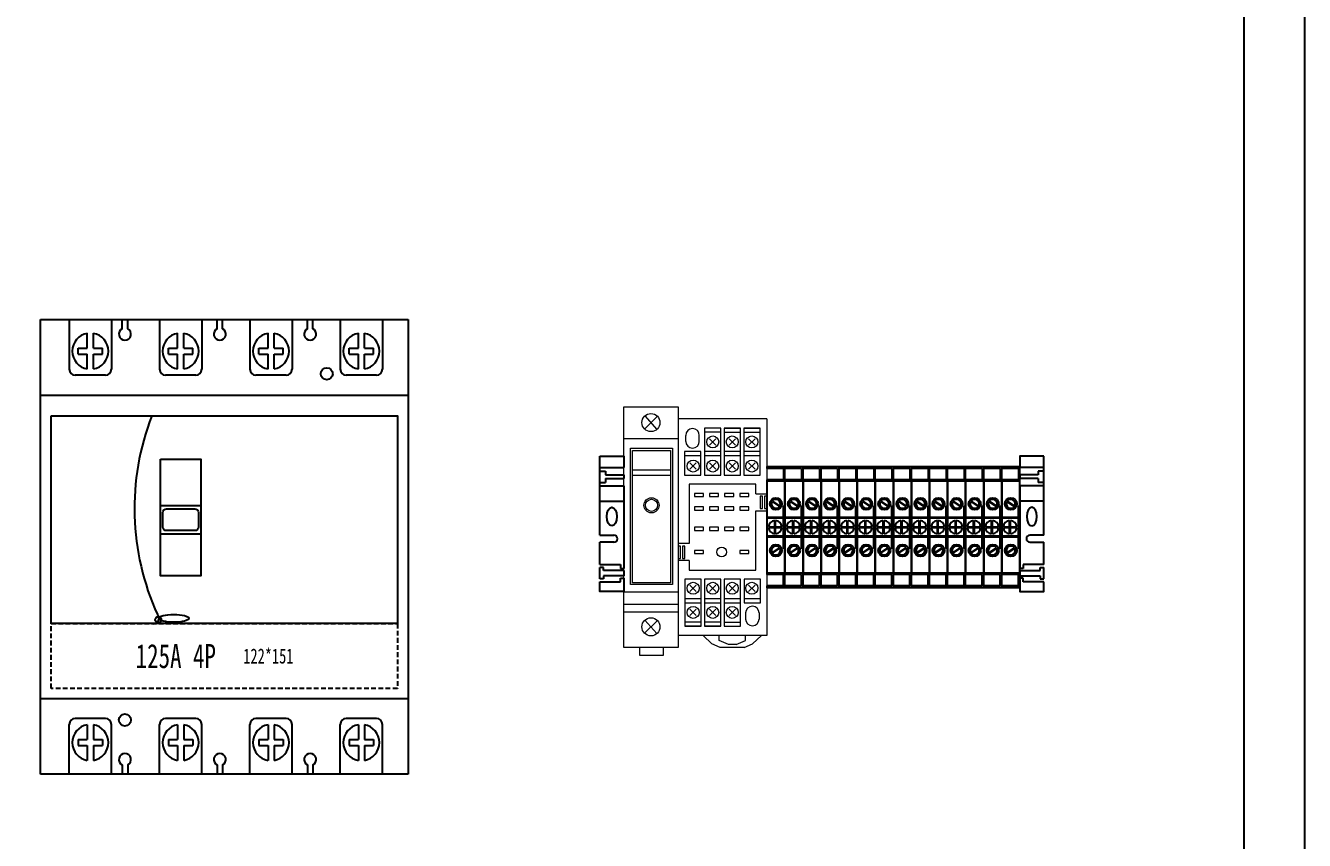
# Model space of a CAD drawing. Extents: x 304728 to 305528, y 295754 to 297954.
# Drawn here: x 305103 to 305527.6, y 296785.3 to 297055.9 of the extents above; entities that cross this region are included whole.
import ezdxf
from ezdxf.enums import TextEntityAlignment as Align

# ---------------------------------------------------------------- set-up
doc = ezdxf.new("R2010")
doc.units = 0
doc.header["$MEASUREMENT"] = 0
doc.linetypes.add('DASHED', pattern=[0.75, 0.5, -0.25])
doc.linetypes.add('HIDDEN2', pattern=[4.7625, 3.175, -1.5875])
for name, color, linetype in [('DIM', 1, 'Continuous'), ('DIMMENSION', 7, 'Continuous'), ('元件', 7, 'Continuous'), ('布置图', 30, 'Continuous')]:
    doc.layers.add(name, color=color, linetype=linetype)
doc.styles.add('GH-CZC', font='', dxfattribs={"width": 0.7})
doc.styles.get('GH-CZC').set_extended_font_data('SimSun')

# ---------------------------------------------------------------- blocks, each defined once
blk = doc.blocks.new('Manufacturer光辉PartName塑壳断路器Series4PShellFrameLimitingCurrentRemarkPartTypeMinCurrent16MaxCurrent125Poles4PMinPower0MaxPower0LibType2DelFlgfalseUpdateDate')
at = {"layer": '元件', "color": 0, "transparency": 33554687}
for p, q in [((-51.5, 75.5), (-51.5, 59)), ((-37.5, 75.5), (-37.5, 59)), ((-33.9, 72.43), (-33.9, 75.5)), ((-32.1, 72.43), (-32.1, 75.5)), ((-21.5, 75.5), (-21.5, 59)), ((-7.5, 75.5), (-7.5, 59)), ((-2.4, 72.43), (-2.4, 75.5)), ((-0.6, 72.43), (-0.6, 75.5)), ((8.5, 75.5), (8.5, 59)), ((22.5, 75.5), (22.5, 59)), ((27.6, 72.43), (27.6, 75.5)), ((29.4, 72.43), (29.4, 75.5)), ((38.5, 75.5), (38.5, 59)), ((52.5, 75.5), (52.5, 59)), ((-45.5, 66), (-45.5, 70.92)), ((-43.5, 66), (-43.5, 70.92)), ((-15.5, 66), (-15.5, 70.92)), ((-13.5, 66), (-13.5, 70.92)), ((14.5, 66), (14.5, 70.92)), ((16.5, 66), (16.5, 70.92)), ((44.5, 66), (44.5, 70.92)), ((46.5, 66), (46.5, 70.92)), ((-48.5, 64), (-48.5, 66)), ((-48.5, 66), (-45.5, 66)), ((-48.5, 64), (-45.5, 64)), ((-45.5, 59.08), (-45.5, 64)), ((-43.5, 66), (-40.5, 66)), ((-43.5, 64), (-40.5, 64)), ((-43.5, 59.08), (-43.5, 64)), ((-40.5, 64), (-40.5, 66)), ((-18.5, 66), (-15.5, 66)), ((-18.5, 64), (-18.5, 66)), ((-18.5, 64), (-15.5, 64)), ((-15.5, 59.08), (-15.5, 64)), ((-13.5, 66), (-10.5, 66)), ((-13.5, 59.08), (-13.5, 64)), ((-13.5, 64), (-10.5, 64)), ((-10.5, 64), (-10.5, 66)), ((11.5, 64), (11.5, 66)), ((11.5, 66), (14.5, 66)), ((11.5, 64), (14.5, 64)), ((14.5, 59.08), (14.5, 64)), ((16.5, 66), (19.5, 66)), ((16.5, 64), (19.5, 64)), ((16.5, 59.08), (16.5, 64)), ((19.5, 64), (19.5, 66)), ((41.5, 64), (41.5, 66)), ((41.5, 66), (44.5, 66)), ((41.5, 64), (44.5, 64)), ((44.5, 59.08), (44.5, 64)), ((46.5, 66), (49.5, 66)), ((46.5, 64), (49.5, 64)), ((46.5, 59.08), (46.5, 64)), ((49.5, 64), (49.5, 66)), ((-39.5, 57), (-49.5, 57)), ((-9.5, 57), (-19.5, 57)), ((20.5, 57), (10.5, 57)), ((50.5, 57), (40.5, 57)), ((-61, 50.39), (61, 50.39)), ((-61, -50.39), (61, -50.39)), ((-51.5, -75.5), (-51.5, -59)), ((-39.5, -57), (-49.5, -57)), ((-45.5, -59.08), (-45.5, -64)), ((-43.5, -59.08), (-43.5, -64)), ((-37.5, -75.5), (-37.5, -59)), ((-21.5, -75.5), (-21.5, -59)), ((-9.5, -57), (-19.5, -57)), ((-15.5, -59.08), (-15.5, -64)), ((-13.5, -59.08), (-13.5, -64)), ((-7.5, -75.5), (-7.5, -59)), ((8.5, -75.5), (8.5, -59)), ((20.5, -57), (10.5, -57)), ((14.5, -59.08), (14.5, -64)), ((16.5, -59.08), (16.5, -64)), ((22.5, -75.5), (22.5, -59)), ((38.5, -75.5), (38.5, -59)), ((50.5, -57), (40.5, -57)), ((44.5, -59.08), (44.5, -64)), ((46.5, -59.08), (46.5, -64)), ((52.5, -75.5), (52.5, -59)), ((-48.5, -64), (-45.5, -64)), ((-48.5, -64), (-48.5, -66)), ((-48.5, -66), (-45.5, -66)), ((-45.5, -66), (-45.5, -70.92)), ((-43.5, -64), (-40.5, -64)), ((-43.5, -66), (-40.5, -66)), ((-43.5, -66), (-43.5, -70.92)), ((-40.5, -64), (-40.5, -66)), ((-18.5, -64), (-18.5, -66)), ((-18.5, -64), (-15.5, -64)), ((-18.5, -66), (-15.5, -66)), ((-15.5, -66), (-15.5, -70.92)), ((-13.5, -64), (-10.5, -64)), ((-13.5, -66), (-13.5, -70.92)), ((-13.5, -66), (-10.5, -66)), ((-10.5, -64), (-10.5, -66)), ((11.5, -64), (14.5, -64)), ((11.5, -64), (11.5, -66)), ((11.5, -66), (14.5, -66)), ((14.5, -66), (14.5, -70.92)), ((16.5, -64), (19.5, -64)), ((16.5, -66), (19.5, -66)), ((16.5, -66), (16.5, -70.92)), ((19.5, -64), (19.5, -66)), ((41.5, -64), (41.5, -66)), ((41.5, -64), (44.5, -64)), ((41.5, -66), (44.5, -66)), ((44.5, -66), (44.5, -70.92)), ((46.5, -64), (49.5, -64)), ((46.5, -66), (46.5, -70.92)), ((46.5, -66), (49.5, -66)), ((49.5, -64), (49.5, -66)), ((-33.9, -72.43), (-33.9, -75.5)), ((-32.1, -72.43), (-32.1, -75.5)), ((-2.4, -72.43), (-2.4, -75.5)), ((-0.6, -72.43), (-0.6, -75.5)), ((27.6, -72.43), (27.6, -75.5)), ((29.4, -72.43), (29.4, -75.5))]:
    blk.add_line(p, q, dxfattribs=at)
for points in [[(-61, -75.5), (-61, 75.5)], [(-61, 75.5), (61, 75.5)], [(61, 75.5), (61, -75.5)], [(61, -75.5), (-61, -75.5)]]:
    blk.add_lwpolyline(points, dxfattribs=at)
for points in [[(-57.5, 43.5), (57.5, 43.5), (57.5, -25.5), (-57.5, -25.5)], [(-21.22, 29.14), (-7.78, 29.14), (-7.78, -9.6), (-21.22, -9.6)], [(-21.22, 13.76), (-7.78, 13.76), (-7.78, 4.24), (-21.22, 4.24)]]:
    blk.add_lwpolyline(points, close=True, dxfattribs=at)
blk.add_lwpolyline([(-19.19, 12.61), (-9.81, 12.61, -0.414214), (-8.61, 11.41), (-8.61, 6.59, -0.414214), (-9.81, 5.39), (-19.19, 5.39, -0.414214), (-20.39, 6.59), (-20.39, 11.41, -0.414214)], format="xyb", close=True, dxfattribs=at)
at = {"layer": '元件', "color": 0, "linetype": 'HIDDEN2', "ltscale": 0.5, "transparency": 33554687}
blk.add_lwpolyline([(-57.5, -25.5), (57.5, -25.5), (57.5, -47), (-57.5, -47)], close=True, dxfattribs=at)
at = {"layer": '元件', "color": 0, "linetype": 'ByBlock', "transparency": 33554687}
for centre in [(34, 57.5), (-33, -57.5)]:
    blk.add_circle(centre, 2, dxfattribs=at)
at = {"layer": '元件', "color": 0, "transparency": 33554687}
blk.add_circle((-21.96, -24.22), 1.02, dxfattribs=at)
for centre, radius, start, end in [((-33, 70.65), 2, 116.839, 63.161), ((-1.5, 70.65), 2, 116.839, 63.161), ((28.5, 70.65), 2, 116.839, 63.161), ((-44.5, 65), 6, 99.5941, 260.4059), ((-44.5, 65), 6, 279.5941, 80.4059), ((-14.5, 65), 6, 99.5941, 260.4059), ((-14.5, 65), 6, 279.5941, 80.4059), ((15.5, 65), 6, 99.5941, 260.4059), ((15.5, 65), 6, 279.5941, 80.4059), ((45.5, 65), 6, 99.5941, 260.4059), ((45.5, 65), 6, 279.5941, 80.4059), ((-49.5, 59), 2, 180, 270), ((-39.5, 59), 2, 270, 0), ((-19.5, 59), 2, 180, 270), ((-9.5, 59), 2, 270, 0), ((10.5, 59), 2, 180, 270), ((20.5, 59), 2, 270, 0), ((40.5, 59), 2, 180, 270), ((50.5, 59), 2, 270, 0), ((54.93, 12.69), 84.78, 158.6859, 204.5341), ((-23.47, -23.79), 1.8, 251.3296, 44.8965), ((-49.5, -59), 2, 90, 180), ((-44.5, -65), 6, 99.5941, 260.4059), ((-44.5, -65), 6, 279.5941, 80.4059), ((-39.5, -59), 2, 0, 90), ((-19.5, -59), 2, 90, 180), ((-14.5, -65), 6, 99.5941, 260.4059), ((-14.5, -65), 6, 279.5941, 80.4059), ((-9.5, -59), 2, 0, 90), ((10.5, -59), 2, 90, 180), ((15.5, -65), 6, 99.5941, 260.4059), ((15.5, -65), 6, 279.5941, 80.4059), ((20.5, -59), 2, 0, 90), ((40.5, -59), 2, 90, 180), ((45.5, -65), 6, 99.5941, 260.4059), ((45.5, -65), 6, 279.5941, 80.4059), ((50.5, -59), 2, 0, 90), ((-33, -70.65), 2, 296.839, 243.161), ((-1.5, -70.65), 2, 296.839, 243.161), ((28.5, -70.65), 2, 296.839, 243.161)]:
    blk.add_arc(centre, radius, start, end, dxfattribs=at)
blk.add_ellipse((-16.79, -23.74), major_axis=(-5, 0), ratio=0.263531, dxfattribs=at)
at = {"layer": '元件', "color": 0, "transparency": 33554687, "width": 0.7}
blk.add_text('125A 4P', height=8, dxfattribs=at).set_placement((-29.45, -36.25), align=Align.MIDDLE_LEFT)
at = {"layer": '元件', "color": 0, "transparency": 33554687, "style": 'GH-CZC', "width": 0.7}
blk.add_text('122*151', height=5, dxfattribs=at).set_placement((14.63, -36.25), align=Align.MIDDLE_CENTER)
blk = doc.blocks.new('18493094463692f7cd-8935-47c3-b6d7-a1ff3583f6fc')
at = {"ltscale": 10}
for p, q in [((-73.75, -1.45), (-73.75, 24.89)), ((73.75, -1.45), (73.75, 24.89)), ((-73.75, 21.05), (-65.75, 21.05)), ((-73.75, 19.89), (-71.85, 19.89)), ((-71.85, 19.89), (-71.85, 18.64)), ((-71.85, 18.64), (-65.75, 18.64)), ((-71.85, 17.47), (-65.75, 17.47)), ((-71.85, 17.47), (-71.85, 16.13)), ((-12.75, 20.76), (-18.25, 20.76)), ((-12.75, 17.01), (-18.25, 17.01)), ((-12.75, 20.76), (-12.75, 17.01)), ((-6.75, 20.76), (-12.25, 20.76)), ((-6.75, 17.01), (-12.25, 17.01)), ((-6.75, 20.76), (-6.75, 17.01)), ((-0.75, 20.76), (-6.25, 20.76)), ((-0.75, 17.01), (-6.25, 17.01)), ((-0.75, 20.76), (-0.75, 17.01)), ((5.25, 20.76), (-0.25, 20.76)), ((5.25, 17.01), (-0.25, 17.01)), ((5.25, 20.76), (5.25, 17.01)), ((11.25, 20.76), (5.75, 20.76)), ((11.25, 17.01), (5.75, 17.01)), ((11.25, 20.76), (11.25, 17.01)), ((17.25, 20.76), (11.75, 20.76)), ((17.25, 17.01), (11.75, 17.01)), ((17.25, 20.76), (17.25, 17.01)), ((23.25, 20.76), (17.75, 20.76)), ((23.25, 17.01), (17.75, 17.01)), ((23.25, 20.76), (23.25, 17.01)), ((29.25, 20.76), (23.75, 20.76)), ((29.25, 17.01), (23.75, 17.01)), ((29.25, 20.76), (29.25, 17.01)), ((35.25, 20.76), (29.75, 20.76)), ((35.25, 17.01), (29.75, 17.01)), ((35.25, 20.76), (35.25, 17.01)), ((41.25, 20.76), (35.75, 20.76)), ((41.25, 17.01), (35.75, 17.01)), ((41.25, 20.76), (41.25, 17.01)), ((47.25, 20.76), (41.75, 20.76)), ((47.25, 17.01), (41.75, 17.01)), ((47.25, 20.76), (47.25, 17.01)), ((53.25, 20.76), (47.75, 20.76)), ((53.25, 17.01), (47.75, 17.01)), ((53.25, 20.76), (53.25, 17.01)), ((59.25, 20.76), (53.75, 20.76)), ((59.25, 17.01), (53.75, 17.01)), ((59.25, 20.76), (59.25, 17.01)), ((65.25, 20.76), (59.75, 20.76)), ((65.25, 17.01), (59.75, 17.01)), ((65.25, 20.76), (65.25, 17.01)), ((73.75, 21.05), (65.75, 21.05)), ((71.85, 18.64), (65.75, 18.64)), ((71.85, 17.47), (65.75, 17.47)), ((73.75, 19.89), (71.85, 19.89)), ((71.85, 19.89), (71.85, 18.64)), ((71.85, 17.47), (71.85, 16.13)), ((-73.75, 16.13), (-71.85, 16.13)), ((-73.75, 14.96), (-65.75, 14.96)), ((-12.25, 16.51), (-18.25, 16.51)), ((-6.25, 16.51), (-12.25, 16.51)), ((-0.25, 16.51), (-6.25, 16.51)), ((5.75, 16.51), (-0.25, 16.51)), ((11.75, 16.51), (5.75, 16.51)), ((17.75, 16.51), (11.75, 16.51)), ((23.75, 16.51), (17.75, 16.51)), ((29.75, 16.51), (23.75, 16.51)), ((35.75, 16.51), (29.75, 16.51)), ((41.75, 16.51), (35.75, 16.51)), ((47.75, 16.51), (41.75, 16.51)), ((53.75, 16.51), (47.75, 16.51)), ((59.75, 16.51), (53.75, 16.51)), ((65.75, 16.51), (59.75, 16.51)), ((73.75, 14.96), (65.75, 14.96)), ((73.75, 16.13), (71.85, 16.13)), ((-73.75, 9.89), (-65.75, 9.89)), ((-16.55, 9.76), (-14.06, 8.09)), ((-16.44, 9.92), (-13.95, 8.26)), ((-10.55, 9.76), (-8.06, 8.09)), ((-10.44, 9.92), (-7.95, 8.26)), ((-4.55, 9.76), (-2.06, 8.09)), ((-4.44, 9.92), (-1.95, 8.26)), ((1.45, 9.76), (3.94, 8.09)), ((1.56, 9.92), (4.05, 8.26)), ((7.45, 9.76), (9.94, 8.09)), ((7.56, 9.92), (10.05, 8.26)), ((13.45, 9.76), (15.94, 8.09)), ((13.56, 9.92), (16.05, 8.26)), ((19.45, 9.76), (21.94, 8.09)), ((19.56, 9.92), (22.05, 8.26)), ((25.45, 9.76), (27.94, 8.09)), ((25.56, 9.92), (28.05, 8.26)), ((31.45, 9.76), (33.94, 8.09)), ((31.56, 9.92), (34.05, 8.26)), ((37.45, 9.76), (39.94, 8.09)), ((37.56, 9.92), (40.05, 8.26)), ((43.45, 9.76), (45.94, 8.09)), ((43.56, 9.92), (46.05, 8.26)), ((49.45, 9.76), (51.94, 8.09)), ((49.56, 9.92), (52.05, 8.26)), ((55.45, 9.76), (57.94, 8.09)), ((55.56, 9.92), (58.05, 8.26)), ((61.45, 9.76), (63.94, 8.09)), ((61.56, 9.92), (64.05, 8.26)), ((73.75, 9.89), (65.75, 9.89)), ((-12.75, 4.26), (-18.25, 4.26)), ((-6.75, 4.26), (-12.25, 4.26)), ((-0.75, 4.26), (-6.25, 4.26)), ((5.25, 4.26), (-0.25, 4.26)), ((11.25, 4.26), (5.75, 4.26)), ((17.25, 4.26), (11.75, 4.26)), ((23.25, 4.26), (17.75, 4.26)), ((29.25, 4.26), (23.75, 4.26)), ((35.25, 4.26), (29.75, 4.26)), ((41.25, 4.26), (35.75, 4.26)), ((47.25, 4.26), (41.75, 4.26)), ((53.25, 4.26), (47.75, 4.26)), ((59.25, 4.26), (53.75, 4.26)), ((65.25, 4.26), (59.75, 4.26)), ((-17.7, 1.41), (-15.69, 1.41)), ((-17.7, 1.11), (-15.69, 1.11)), ((-15.65, 1.45), (-15.65, 3.46)), ((-15.65, -0.94), (-15.65, 1.07)), ((-15.35, 1.45), (-15.35, 3.46)), ((-15.35, -0.94), (-15.35, 1.07)), ((-15.31, 1.41), (-13.3, 1.41)), ((-15.31, 1.11), (-13.3, 1.11)), ((-11.7, 1.41), (-9.69, 1.41)), ((-11.7, 1.11), (-9.69, 1.11)), ((-9.65, 1.45), (-9.65, 3.46)), ((-9.65, -0.94), (-9.65, 1.07)), ((-9.35, 1.45), (-9.35, 3.46)), ((-9.35, -0.94), (-9.35, 1.07)), ((-9.31, 1.41), (-7.3, 1.41)), ((-9.31, 1.11), (-7.3, 1.11)), ((-5.7, 1.41), (-3.69, 1.41)), ((-5.7, 1.11), (-3.69, 1.11)), ((-3.65, 1.45), (-3.65, 3.46)), ((-3.65, -0.94), (-3.65, 1.07)), ((-3.35, 1.45), (-3.35, 3.46)), ((-3.35, -0.94), (-3.35, 1.07)), ((-3.31, 1.41), (-1.3, 1.41)), ((-3.31, 1.11), (-1.3, 1.11)), ((0.3, 1.41), (2.31, 1.41)), ((0.3, 1.11), (2.31, 1.11)), ((2.35, 1.45), (2.35, 3.46)), ((2.35, -0.94), (2.35, 1.07)), ((2.65, 1.45), (2.65, 3.46)), ((2.65, -0.94), (2.65, 1.07)), ((2.69, 1.41), (4.7, 1.41)), ((2.69, 1.11), (4.7, 1.11)), ((6.3, 1.41), (8.31, 1.41)), ((6.3, 1.11), (8.31, 1.11)), ((8.35, 1.45), (8.35, 3.46)), ((8.35, -0.94), (8.35, 1.07)), ((8.65, 1.45), (8.65, 3.46)), ((8.65, -0.94), (8.65, 1.07)), ((8.69, 1.41), (10.7, 1.41)), ((8.69, 1.11), (10.7, 1.11)), ((12.3, 1.41), (14.31, 1.41)), ((12.3, 1.11), (14.31, 1.11)), ((14.35, 1.45), (14.35, 3.46)), ((14.35, -0.94), (14.35, 1.07)), ((14.65, 1.45), (14.65, 3.46)), ((14.65, -0.94), (14.65, 1.07)), ((14.69, 1.41), (16.7, 1.41)), ((14.69, 1.11), (16.7, 1.11)), ((18.3, 1.41), (20.31, 1.41)), ((18.3, 1.11), (20.31, 1.11)), ((20.35, 1.45), (20.35, 3.46)), ((20.35, -0.94), (20.35, 1.07)), ((20.65, 1.45), (20.65, 3.46)), ((20.65, -0.94), (20.65, 1.07)), ((20.69, 1.41), (22.7, 1.41)), ((20.69, 1.11), (22.7, 1.11)), ((24.3, 1.41), (26.31, 1.41)), ((24.3, 1.11), (26.31, 1.11)), ((26.35, 1.45), (26.35, 3.46)), ((26.35, -0.94), (26.35, 1.07)), ((26.65, 1.45), (26.65, 3.46)), ((26.65, -0.94), (26.65, 1.07)), ((26.69, 1.41), (28.7, 1.41)), ((26.69, 1.11), (28.7, 1.11)), ((30.3, 1.41), (32.31, 1.41)), ((30.3, 1.11), (32.31, 1.11)), ((32.35, 1.45), (32.35, 3.46)), ((32.35, -0.94), (32.35, 1.07)), ((32.65, 1.45), (32.65, 3.46)), ((32.65, -0.94), (32.65, 1.07)), ((32.69, 1.41), (34.7, 1.41)), ((32.69, 1.11), (34.7, 1.11)), ((36.3, 1.41), (38.31, 1.41)), ((36.3, 1.11), (38.31, 1.11)), ((38.35, 1.45), (38.35, 3.46)), ((38.35, -0.94), (38.35, 1.07)), ((38.65, 1.45), (38.65, 3.46)), ((38.65, -0.94), (38.65, 1.07)), ((38.69, 1.41), (40.7, 1.41)), ((38.69, 1.11), (40.7, 1.11)), ((42.3, 1.41), (44.31, 1.41)), ((42.3, 1.11), (44.31, 1.11)), ((44.35, 1.45), (44.35, 3.46)), ((44.35, -0.94), (44.35, 1.07)), ((44.65, 1.45), (44.65, 3.46)), ((44.65, -0.94), (44.65, 1.07)), ((44.69, 1.41), (46.7, 1.41)), ((44.69, 1.11), (46.7, 1.11)), ((48.3, 1.41), (50.31, 1.41)), ((48.3, 1.11), (50.31, 1.11)), ((50.35, 1.45), (50.35, 3.46)), ((50.35, -0.94), (50.35, 1.07)), ((50.65, 1.45), (50.65, 3.46)), ((50.65, -0.94), (50.65, 1.07)), ((50.69, 1.41), (52.7, 1.41)), ((50.69, 1.11), (52.7, 1.11)), ((54.3, 1.41), (56.31, 1.41)), ((54.3, 1.11), (56.31, 1.11)), ((56.35, 1.45), (56.35, 3.46)), ((56.35, -0.94), (56.35, 1.07)), ((56.65, 1.45), (56.65, 3.46)), ((56.65, -0.94), (56.65, 1.07)), ((56.69, 1.41), (58.7, 1.41)), ((56.69, 1.11), (58.7, 1.11)), ((60.3, 1.41), (62.31, 1.41)), ((60.3, 1.11), (62.31, 1.11)), ((62.35, 1.45), (62.35, 3.46)), ((62.35, -0.94), (62.35, 1.07)), ((62.65, 1.45), (62.65, 3.46)), ((62.65, -0.94), (62.65, 1.07)), ((62.69, 1.41), (64.7, 1.41)), ((62.69, 1.11), (64.7, 1.11)), ((-12.75, -1.74), (-18.25, -1.74)), ((-6.75, -1.74), (-12.25, -1.74)), ((-0.75, -1.74), (-6.25, -1.74)), ((5.25, -1.74), (-0.25, -1.74)), ((11.25, -1.74), (5.75, -1.74)), ((17.25, -1.74), (11.75, -1.74)), ((23.25, -1.74), (17.75, -1.74)), ((29.25, -1.74), (23.75, -1.74)), ((35.25, -1.74), (29.75, -1.74)), ((41.25, -1.74), (35.75, -1.74)), ((47.25, -1.74), (41.75, -1.74)), ((53.25, -1.74), (47.75, -1.74)), ((59.25, -1.74), (53.75, -1.74)), ((65.25, -1.74), (59.75, -1.74)), ((-16.55, -7.23), (-14.06, -5.57)), ((-16.44, -7.4), (-13.95, -5.73)), ((-10.55, -7.23), (-8.06, -5.57)), ((-10.44, -7.4), (-7.95, -5.73)), ((-4.55, -7.23), (-2.06, -5.57)), ((-4.44, -7.4), (-1.95, -5.73)), ((1.45, -7.23), (3.94, -5.57)), ((1.56, -7.4), (4.05, -5.73)), ((7.45, -7.23), (9.94, -5.57)), ((7.56, -7.4), (10.05, -5.73)), ((13.45, -7.23), (15.94, -5.57)), ((13.56, -7.4), (16.05, -5.73)), ((19.45, -7.23), (21.94, -5.57)), ((19.56, -7.4), (22.05, -5.73)), ((25.45, -7.23), (27.94, -5.57)), ((25.56, -7.4), (28.05, -5.73)), ((31.45, -7.23), (33.94, -5.57)), ((31.56, -7.4), (34.05, -5.73)), ((37.45, -7.23), (39.94, -5.57)), ((37.56, -7.4), (40.05, -5.73)), ((43.45, -7.23), (45.94, -5.57)), ((43.56, -7.4), (46.05, -5.73)), ((49.45, -7.23), (51.94, -5.57)), ((49.56, -7.4), (52.05, -5.73)), ((55.45, -7.23), (57.94, -5.57)), ((55.56, -7.4), (58.05, -5.73)), ((61.45, -7.23), (63.94, -5.57)), ((61.56, -7.4), (64.05, -5.73)), ((-73.75, -11.19), (-66.84, -11.19)), ((-72.48, -12.14), (-73.75, -12.14)), ((-72.48, -13.14), (-72.48, -12.14)), ((-66.84, -11.19), (-66.84, -12.44)), ((-66.84, -12.44), (-65.75, -12.44)), ((66.84, -12.44), (65.75, -12.44)), ((73.75, -11.19), (66.84, -11.19)), ((66.84, -11.19), (66.84, -12.44)), ((72.48, -13.14), (72.48, -12.14)), ((72.48, -12.14), (73.75, -12.14)), ((-72.48, -15.94), (-73.75, -15.94)), ((-73.75, -16.94), (-66.84, -16.94)), ((-65.75, -13.14), (-72.48, -13.14)), ((-65.75, -14.95), (-72.48, -14.95)), ((-72.48, -14.95), (-72.48, -15.94)), ((-66.84, -16.94), (-66.84, -15.69)), ((-66.84, -15.69), (-65.75, -15.69)), ((-12.25, -13.99), (-18.25, -13.99)), ((-12.75, -14.49), (-18.25, -14.49)), ((-12.75, -18.24), (-12.75, -14.49)), ((-6.25, -13.99), (-12.25, -13.99)), ((-6.75, -14.49), (-12.25, -14.49)), ((-6.75, -18.24), (-6.75, -14.49)), ((-0.25, -13.99), (-6.25, -13.99)), ((-0.75, -14.49), (-6.25, -14.49)), ((-0.75, -18.24), (-0.75, -14.49)), ((5.75, -13.99), (-0.25, -13.99)), ((5.25, -14.49), (-0.25, -14.49)), ((5.25, -18.24), (5.25, -14.49)), ((11.75, -13.99), (5.75, -13.99)), ((11.25, -14.49), (5.75, -14.49)), ((11.25, -18.24), (11.25, -14.49)), ((17.75, -13.99), (11.75, -13.99)), ((17.25, -14.49), (11.75, -14.49)), ((17.25, -18.24), (17.25, -14.49)), ((23.75, -13.99), (17.75, -13.99)), ((23.25, -14.49), (17.75, -14.49)), ((23.25, -18.24), (23.25, -14.49)), ((29.75, -13.99), (23.75, -13.99)), ((29.25, -14.49), (23.75, -14.49)), ((29.25, -18.24), (29.25, -14.49)), ((35.75, -13.99), (29.75, -13.99)), ((35.25, -14.49), (29.75, -14.49)), ((35.25, -18.24), (35.25, -14.49)), ((41.75, -13.99), (35.75, -13.99)), ((41.25, -14.49), (35.75, -14.49)), ((41.25, -18.24), (41.25, -14.49)), ((47.75, -13.99), (41.75, -13.99)), ((47.25, -14.49), (41.75, -14.49)), ((47.25, -18.24), (47.25, -14.49)), ((53.75, -13.99), (47.75, -13.99)), ((53.25, -14.49), (47.75, -14.49)), ((53.25, -18.24), (53.25, -14.49)), ((59.75, -13.99), (53.75, -13.99)), ((59.25, -14.49), (53.75, -14.49)), ((59.25, -18.24), (59.25, -14.49)), ((65.75, -13.99), (59.75, -13.99)), ((65.25, -14.49), (59.75, -14.49)), ((65.25, -18.24), (65.25, -14.49)), ((65.75, -13.14), (72.48, -13.14)), ((65.75, -14.95), (72.48, -14.95)), ((66.84, -15.69), (65.75, -15.69)), ((66.84, -16.94), (66.84, -15.69)), ((73.75, -16.94), (66.84, -16.94)), ((72.48, -14.95), (72.48, -15.94)), ((72.48, -15.94), (73.75, -15.94)), ((-12.75, -18.24), (-18.25, -18.24)), ((-6.75, -18.24), (-12.25, -18.24)), ((-0.75, -18.24), (-6.25, -18.24)), ((5.25, -18.24), (-0.25, -18.24)), ((11.25, -18.24), (5.75, -18.24)), ((17.25, -18.24), (11.75, -18.24)), ((23.25, -18.24), (17.75, -18.24)), ((29.25, -18.24), (23.75, -18.24)), ((35.25, -18.24), (29.75, -18.24)), ((41.25, -18.24), (35.75, -18.24)), ((47.25, -18.24), (41.75, -18.24)), ((53.25, -18.24), (47.75, -18.24)), ((59.25, -18.24), (53.75, -18.24)), ((65.25, -18.24), (59.75, -18.24))]:
    blk.add_line(p, q, dxfattribs=at)
for points in [[(-73.75, 24.89), (-65.75, 24.89), (-65.75, 21.05)], [(-12.25, 8.26), (-12.25, 21.26), (-18.25, 21.26), (-18.25, 20.76)], [(-6.25, 8.26), (-6.25, 21.26), (-12.25, 21.26), (-12.25, 20.76)], [(-0.25, 8.26), (-0.25, 21.26), (-6.25, 21.26), (-6.25, 20.76)], [(5.75, 8.26), (5.75, 21.26), (-0.25, 21.26), (-0.25, 20.76)], [(11.75, 8.26), (11.75, 21.26), (5.75, 21.26), (5.75, 20.76)], [(17.75, 8.26), (17.75, 21.26), (11.75, 21.26), (11.75, 20.76)], [(23.75, 8.26), (23.75, 21.26), (17.75, 21.26), (17.75, 20.76)], [(29.75, 8.26), (29.75, 21.26), (23.75, 21.26), (23.75, 20.76)], [(35.75, 8.26), (35.75, 21.26), (29.75, 21.26), (29.75, 20.76)], [(41.75, 8.26), (41.75, 21.26), (35.75, 21.26), (35.75, 20.76)], [(47.75, 8.26), (47.75, 21.26), (41.75, 21.26), (41.75, 20.76)], [(53.75, 8.26), (53.75, 21.26), (47.75, 21.26), (47.75, 20.76)], [(59.75, 8.26), (59.75, 21.26), (53.75, 21.26), (53.75, 20.76)], [(65.75, 8.26), (65.75, 21.26), (59.75, 21.26), (59.75, 20.76)], [(73.75, 24.89), (65.75, 24.89), (65.75, 21.05)], [(-65.75, 18.64), (-65.75, 17.47)], [(-18.25, 17.01), (-18.25, -14.49)], [(-12.25, 17.01), (-12.25, -14.49)], [(-6.25, 17.01), (-6.25, -14.49)], [(-0.25, 17.01), (-0.25, -14.49)], [(5.75, 17.01), (5.75, -14.49)], [(11.75, 17.01), (11.75, -14.49)], [(17.75, 17.01), (17.75, -14.49)], [(23.75, 17.01), (23.75, -14.49)], [(29.75, 17.01), (29.75, -14.49)], [(35.75, 17.01), (35.75, -14.49)], [(41.75, 17.01), (41.75, -14.49)], [(47.75, 17.01), (47.75, -14.49)], [(53.75, 17.01), (53.75, -14.49)], [(59.75, 17.01), (59.75, -14.49)], [(65.75, 18.64), (65.75, 17.47)], [(-65.75, 14.96), (-65.75, -12.44)], [(65.75, 14.96), (65.75, -12.44)], [(-12.75, 4.51), (-18.25, 4.51), (-18.25, -1.99), (-12.75, -1.99)], [(-12.25, -5.74), (-12.75, -5.74), (-12.75, 8.26), (-12.25, 8.26)], [(-6.75, 4.51), (-12.25, 4.51), (-12.25, -1.99), (-6.75, -1.99)], [(-6.25, -5.74), (-6.75, -5.74), (-6.75, 8.26), (-6.25, 8.26)], [(-0.75, 4.51), (-6.25, 4.51), (-6.25, -1.99), (-0.75, -1.99)], [(-0.25, -5.74), (-0.75, -5.74), (-0.75, 8.26), (-0.25, 8.26)], [(5.25, 4.51), (-0.25, 4.51), (-0.25, -1.99), (5.25, -1.99)], [(5.75, -5.74), (5.25, -5.74), (5.25, 8.26), (5.75, 8.26)], [(11.25, 4.51), (5.75, 4.51), (5.75, -1.99), (11.25, -1.99)], [(11.75, -5.74), (11.25, -5.74), (11.25, 8.26), (11.75, 8.26)], [(17.25, 4.51), (11.75, 4.51), (11.75, -1.99), (17.25, -1.99)], [(17.75, -5.74), (17.25, -5.74), (17.25, 8.26), (17.75, 8.26)], [(23.25, 4.51), (17.75, 4.51), (17.75, -1.99), (23.25, -1.99)], [(23.75, -5.74), (23.25, -5.74), (23.25, 8.26), (23.75, 8.26)], [(29.25, 4.51), (23.75, 4.51), (23.75, -1.99), (29.25, -1.99)], [(29.75, -5.74), (29.25, -5.74), (29.25, 8.26), (29.75, 8.26)], [(35.25, 4.51), (29.75, 4.51), (29.75, -1.99), (35.25, -1.99)], [(35.75, -5.74), (35.25, -5.74), (35.25, 8.26), (35.75, 8.26)], [(41.25, 4.51), (35.75, 4.51), (35.75, -1.99), (41.25, -1.99)], [(41.75, -5.74), (41.25, -5.74), (41.25, 8.26), (41.75, 8.26)], [(47.25, 4.51), (41.75, 4.51), (41.75, -1.99), (47.25, -1.99)], [(47.75, -5.74), (47.25, -5.74), (47.25, 8.26), (47.75, 8.26)], [(53.25, 4.51), (47.75, 4.51), (47.75, -1.99), (53.25, -1.99)], [(53.75, -5.74), (53.25, -5.74), (53.25, 8.26), (53.75, 8.26)], [(59.25, 4.51), (53.75, 4.51), (53.75, -1.99), (59.25, -1.99)], [(59.75, -5.74), (59.25, -5.74), (59.25, 8.26), (59.75, 8.26)], [(65.25, 4.51), (59.75, 4.51), (59.75, -1.99), (65.25, -1.99)], [(65.75, -5.74), (65.25, -5.74), (65.25, 8.26), (65.75, 8.26)], [(-73.75, -1.45), (-69.03, -1.45)], [(-73.75, -11.19), (-73.75, -3.69)], [(-69.03, -3.69), (-73.75, -3.69)], [(73.75, -1.45), (69.03, -1.45)], [(69.03, -3.69), (73.75, -3.69)], [(73.75, -11.19), (73.75, -3.69)], [(-18.25, -18.24), (-18.25, -18.74), (-12.25, -18.74), (-12.25, -5.74)], [(-12.25, -18.24), (-12.25, -18.74), (-6.25, -18.74), (-6.25, -5.74)], [(-6.25, -18.24), (-6.25, -18.74), (-0.25, -18.74), (-0.25, -5.74)], [(-0.25, -18.24), (-0.25, -18.74), (5.75, -18.74), (5.75, -5.74)], [(5.75, -18.24), (5.75, -18.74), (11.75, -18.74), (11.75, -5.74)], [(11.75, -18.24), (11.75, -18.74), (17.75, -18.74), (17.75, -5.74)], [(17.75, -18.24), (17.75, -18.74), (23.75, -18.74), (23.75, -5.74)], [(23.75, -18.24), (23.75, -18.74), (29.75, -18.74), (29.75, -5.74)], [(29.75, -18.24), (29.75, -18.74), (35.75, -18.74), (35.75, -5.74)], [(35.75, -18.24), (35.75, -18.74), (41.75, -18.74), (41.75, -5.74)], [(41.75, -18.24), (41.75, -18.74), (47.75, -18.74), (47.75, -5.74)], [(47.75, -18.24), (47.75, -18.74), (53.75, -18.74), (53.75, -5.74)], [(53.75, -18.24), (53.75, -18.74), (59.75, -18.74), (59.75, -5.74)], [(59.75, -18.24), (59.75, -18.74), (65.75, -18.74), (65.75, -5.74)], [(-73.75, -15.94), (-73.75, -12.14)], [(73.75, -15.94), (73.75, -12.14)], [(-65.75, -15.69), (-65.75, -20.11), (-73.75, -20.11), (-73.75, -16.94)], [(-65.75, -13.14), (-65.75, -14.95)], [(65.75, -13.14), (65.75, -14.95)], [(65.75, -15.69), (65.75, -20.11), (73.75, -20.11), (73.75, -16.94)]]:
    blk.add_lwpolyline(points, dxfattribs=at)
for centre in [(-15.25, 9.01), (-9.25, 9.01), (-3.25, 9.01), (2.75, 9.01), (8.75, 9.01), (14.75, 9.01), (20.75, 9.01), (26.75, 9.01), (32.75, 9.01), (38.75, 9.01), (44.75, 9.01), (50.75, 9.01), (56.75, 9.01), (62.75, 9.01), (-15.25, -6.48), (-9.25, -6.48), (-3.25, -6.48), (2.75, -6.48), (8.75, -6.48), (14.75, -6.48), (20.75, -6.48), (26.75, -6.48), (32.75, -6.48), (38.75, -6.48), (44.75, -6.48), (50.75, -6.48), (56.75, -6.48), (62.75, -6.48)]:
    blk.add_circle(centre, 2, dxfattribs=at)
for centre, radius, start, end in [((-15.25, 9.01), 1.5, 150.1086, 322.4635), ((-15.25, 9.01), 1.5, 330.1086, 142.4635), ((-9.25, 9.01), 1.5, 150.1086, 322.4635), ((-9.25, 9.01), 1.5, 330.1086, 142.4635), ((-3.25, 9.01), 1.5, 150.1086, 322.4635), ((-3.25, 9.01), 1.5, 330.1086, 142.4635), ((2.75, 9.01), 1.5, 150.1086, 322.4635), ((2.75, 9.01), 1.5, 330.1086, 142.4635), ((8.75, 9.01), 1.5, 150.1086, 322.4635), ((8.75, 9.01), 1.5, 330.1086, 142.4635), ((14.75, 9.01), 1.5, 150.1086, 322.4635), ((14.75, 9.01), 1.5, 330.1086, 142.4635), ((20.75, 9.01), 1.5, 150.1086, 322.4635), ((20.75, 9.01), 1.5, 330.1086, 142.4635), ((26.75, 9.01), 1.5, 150.1086, 322.4635), ((26.75, 9.01), 1.5, 330.1086, 142.4635), ((32.75, 9.01), 1.5, 150.1086, 322.4635), ((32.75, 9.01), 1.5, 330.1086, 142.4635), ((38.75, 9.01), 1.5, 150.1086, 322.4635), ((38.75, 9.01), 1.5, 330.1086, 142.4635), ((44.75, 9.01), 1.5, 150.1086, 322.4635), ((44.75, 9.01), 1.5, 330.1086, 142.4635), ((50.75, 9.01), 1.5, 150.1086, 322.4635), ((50.75, 9.01), 1.5, 330.1086, 142.4635), ((56.75, 9.01), 1.5, 150.1086, 322.4635), ((56.75, 9.01), 1.5, 330.1086, 142.4635), ((62.75, 9.01), 1.5, 150.1086, 322.4635), ((62.75, 9.01), 1.5, 330.1086, 142.4635), ((-15.59, 1.35), 2.11, 91.665, 178.335), ((-15.59, 1.17), 2.11, 181.665, 268.335), ((-15.69, 1.45), 0.0438, 270, 0), ((-15.69, 1.07), 0.0438, 0, 90), ((-15.41, 1.35), 2.11, 1.665, 88.335), ((-15.31, 1.45), 0.0438, 180, 270), ((-15.41, 1.17), 2.11, 271.665, 358.335), ((-15.31, 1.07), 0.0438, 90, 180), ((-9.59, 1.35), 2.11, 91.665, 178.335), ((-9.59, 1.17), 2.11, 181.665, 268.335), ((-9.69, 1.45), 0.0438, 270, 0), ((-9.69, 1.07), 0.0438, 0, 90), ((-9.41, 1.35), 2.11, 1.665, 88.335), ((-9.31, 1.45), 0.0438, 180, 270), ((-9.41, 1.17), 2.11, 271.665, 358.335), ((-9.31, 1.07), 0.0438, 90, 180), ((-3.59, 1.35), 2.11, 91.665, 178.335), ((-3.59, 1.17), 2.11, 181.665, 268.335), ((-3.69, 1.45), 0.0438, 270, 0), ((-3.69, 1.07), 0.0438, 0, 90), ((-3.41, 1.35), 2.11, 1.665, 88.335), ((-3.31, 1.45), 0.0438, 180, 270), ((-3.41, 1.17), 2.11, 271.665, 358.335), ((-3.31, 1.07), 0.0438, 90, 180), ((2.41, 1.35), 2.11, 91.665, 178.335), ((2.41, 1.17), 2.11, 181.665, 268.335), ((2.31, 1.45), 0.0438, 270, 0), ((2.31, 1.07), 0.0438, 0, 90), ((2.59, 1.35), 2.11, 1.665, 88.335), ((2.69, 1.45), 0.0438, 180, 270), ((2.59, 1.17), 2.11, 271.665, 358.335), ((2.69, 1.07), 0.0438, 90, 180), ((8.41, 1.35), 2.11, 91.665, 178.335), ((8.41, 1.17), 2.11, 181.665, 268.335), ((8.31, 1.45), 0.0438, 270, 0), ((8.31, 1.07), 0.0438, 0, 90), ((8.59, 1.35), 2.11, 1.665, 88.335), ((8.69, 1.45), 0.0438, 180, 270), ((8.59, 1.17), 2.11, 271.665, 358.335), ((8.69, 1.07), 0.0438, 90, 180), ((14.41, 1.35), 2.11, 91.665, 178.335), ((14.41, 1.17), 2.11, 181.665, 268.335), ((14.31, 1.45), 0.0438, 270, 0), ((14.31, 1.07), 0.0438, 0, 90), ((14.59, 1.35), 2.11, 1.665, 88.335), ((14.69, 1.45), 0.0438, 180, 270), ((14.59, 1.17), 2.11, 271.665, 358.335), ((14.69, 1.07), 0.0438, 90, 180), ((20.41, 1.35), 2.11, 91.665, 178.335), ((20.41, 1.17), 2.11, 181.665, 268.335), ((20.31, 1.45), 0.0438, 270, 0), ((20.31, 1.07), 0.0438, 0, 90), ((20.59, 1.35), 2.11, 1.665, 88.335), ((20.69, 1.45), 0.0438, 180, 270), ((20.59, 1.17), 2.11, 271.665, 358.335), ((20.69, 1.07), 0.0438, 90, 180), ((26.41, 1.35), 2.11, 91.665, 178.335), ((26.41, 1.17), 2.11, 181.665, 268.335), ((26.31, 1.45), 0.0438, 270, 0), ((26.31, 1.07), 0.0438, 0, 90), ((26.59, 1.35), 2.11, 1.665, 88.335), ((26.69, 1.45), 0.0438, 180, 270), ((26.59, 1.17), 2.11, 271.665, 358.335), ((26.69, 1.07), 0.0438, 90, 180), ((32.41, 1.35), 2.11, 91.665, 178.335), ((32.41, 1.17), 2.11, 181.665, 268.335), ((32.31, 1.45), 0.0438, 270, 0), ((32.31, 1.07), 0.0438, 0, 90), ((32.59, 1.35), 2.11, 1.665, 88.335), ((32.69, 1.45), 0.0438, 180, 270), ((32.59, 1.17), 2.11, 271.665, 358.335), ((32.69, 1.07), 0.0438, 90, 180), ((38.41, 1.35), 2.11, 91.665, 178.335), ((38.41, 1.17), 2.11, 181.665, 268.335), ((38.31, 1.45), 0.0438, 270, 0), ((38.31, 1.07), 0.0438, 0, 90), ((38.59, 1.35), 2.11, 1.665, 88.335), ((38.69, 1.45), 0.0438, 180, 270), ((38.59, 1.17), 2.11, 271.665, 358.335), ((38.69, 1.07), 0.0438, 90, 180), ((44.41, 1.35), 2.11, 91.665, 178.335), ((44.41, 1.17), 2.11, 181.665, 268.335), ((44.31, 1.45), 0.0438, 270, 0), ((44.31, 1.07), 0.0438, 0, 90), ((44.59, 1.35), 2.11, 1.665, 88.335), ((44.69, 1.45), 0.0438, 180, 270), ((44.59, 1.17), 2.11, 271.665, 358.335), ((44.69, 1.07), 0.0438, 90, 180), ((50.41, 1.35), 2.11, 91.665, 178.335), ((50.41, 1.17), 2.11, 181.665, 268.335), ((50.31, 1.45), 0.0438, 270, 0), ((50.31, 1.07), 0.0438, 0, 90), ((50.59, 1.35), 2.11, 1.665, 88.335), ((50.69, 1.45), 0.0438, 180, 270), ((50.59, 1.17), 2.11, 271.665, 358.335), ((50.69, 1.07), 0.0438, 90, 180), ((56.41, 1.35), 2.11, 91.665, 178.335), ((56.41, 1.17), 2.11, 181.665, 268.335), ((56.31, 1.45), 0.0438, 270, 0), ((56.31, 1.07), 0.0438, 0, 90), ((56.59, 1.35), 2.11, 1.665, 88.335), ((56.69, 1.45), 0.0438, 180, 270), ((56.59, 1.17), 2.11, 271.665, 358.335), ((56.69, 1.07), 0.0438, 90, 180), ((62.41, 1.35), 2.11, 91.665, 178.335), ((62.41, 1.17), 2.11, 181.665, 268.335), ((62.31, 1.45), 0.0438, 270, 0), ((62.31, 1.07), 0.0438, 0, 90), ((62.59, 1.35), 2.11, 1.665, 88.335), ((62.69, 1.45), 0.0438, 180, 270), ((62.59, 1.17), 2.11, 271.665, 358.335), ((62.69, 1.07), 0.0438, 90, 180), ((-69.03, -2.57), 1.12, 270, 90), ((69.03, -2.57), 1.12, 90, 270), ((-15.25, -6.48), 1.5, 37.5365, 209.8914), ((-15.25, -6.48), 1.5, 217.5365, 29.8914), ((-9.25, -6.48), 1.5, 37.5365, 209.8914), ((-9.25, -6.48), 1.5, 217.5365, 29.8914), ((-3.25, -6.48), 1.5, 37.5365, 209.8914), ((-3.25, -6.48), 1.5, 217.5365, 29.8914), ((2.75, -6.48), 1.5, 37.5365, 209.8914), ((2.75, -6.48), 1.5, 217.5365, 29.8914), ((8.75, -6.48), 1.5, 37.5365, 209.8914), ((8.75, -6.48), 1.5, 217.5365, 29.8914), ((14.75, -6.48), 1.5, 37.5365, 209.8914), ((14.75, -6.48), 1.5, 217.5365, 29.8914), ((20.75, -6.48), 1.5, 37.5365, 209.8914), ((20.75, -6.48), 1.5, 217.5365, 29.8914), ((26.75, -6.48), 1.5, 37.5365, 209.8914), ((26.75, -6.48), 1.5, 217.5365, 29.8914), ((32.75, -6.48), 1.5, 37.5365, 209.8914), ((32.75, -6.48), 1.5, 217.5365, 29.8914), ((38.75, -6.48), 1.5, 37.5365, 209.8914), ((38.75, -6.48), 1.5, 217.5365, 29.8914), ((44.75, -6.48), 1.5, 37.5365, 209.8914), ((44.75, -6.48), 1.5, 217.5365, 29.8914), ((50.75, -6.48), 1.5, 37.5365, 209.8914), ((50.75, -6.48), 1.5, 217.5365, 29.8914), ((56.75, -6.48), 1.5, 37.5365, 209.8914), ((56.75, -6.48), 1.5, 217.5365, 29.8914), ((62.75, -6.48), 1.5, 37.5365, 209.8914), ((62.75, -6.48), 1.5, 217.5365, 29.8914)]:
    blk.add_arc(centre, radius, start, end, dxfattribs=at)
blk.add_ellipse((-69.74, 4.78), major_axis=(0, -3.07), ratio=0.542435, dxfattribs=at)
at = {"ltscale": 10, "extrusion": (0, 0, -1)}
blk.add_ellipse((69.74, 4.78), major_axis=(0, -3.07), ratio=0.542435, dxfattribs=at)
at = {"layer": 'DIM', "color": 7, "linetype": 'Continuous', "lineweight": 9, "ltscale": 20}
for p, q in [((-47.75, 37.26), (-47.75, -34.74)), ((-18.25, 37.26), (-47.75, 37.26)), ((-33.54, 34.16), (-38.96, 34.16)), ((-38.96, 34.16), (-38.96, 18.57)), ((-33.54, 34.16), (-38.96, 34.16)), ((-38.96, 34.16), (-38.96, 32.89)), ((-33.54, 18.57), (-33.54, 34.16)), ((-33.54, 32.89), (-33.54, 34.16)), ((-27.04, 34.16), (-32.46, 34.16)), ((-32.46, 34.16), (-32.46, 18.57)), ((-27.04, 34.08), (-32.46, 34.08)), ((-32.46, 34.08), (-32.46, 32.81)), ((-27.04, 18.57), (-27.04, 34.16)), ((-27.04, 32.81), (-27.04, 34.08)), ((-20.54, 34.16), (-25.96, 34.16)), ((-25.96, 34.16), (-25.96, 18.57)), ((-20.54, 34.08), (-25.96, 34.08)), ((-25.96, 34.08), (-25.96, 32.81)), ((-20.54, 18.57), (-20.54, 34.16)), ((-20.54, 32.81), (-20.54, 34.08)), ((-18.25, 37.26), (-18.25, -34.74)), ((-18.25, 37.26), (-18.25, -34.74)), ((-18.25, 37.26), (-18.25, -34.74)), ((-45.19, 29.76), (-45.19, 31.76)), ((-40.69, 29.76), (-40.69, 31.76)), ((-38.96, 32.89), (-33.54, 32.89)), ((-32.46, 32.81), (-27.04, 32.81)), ((-25.96, 32.81), (-20.54, 32.81)), ((-45.66, 26.36), (-45.66, 18.57)), ((-40.23, 26.36), (-45.66, 26.36)), ((-45.66, 26.36), (-45.66, 25.09)), ((-40.23, 18.57), (-40.23, 26.36)), ((-40.23, 25.09), (-40.23, 26.36)), ((-33.54, 26.36), (-38.96, 26.36)), ((-38.96, 26.36), (-38.96, 25.09)), ((-33.54, 25.09), (-33.54, 26.36)), ((-27.04, 26.36), (-32.46, 26.36)), ((-32.46, 26.36), (-32.46, 25.09)), ((-27.04, 25.09), (-27.04, 26.36)), ((-20.54, 26.36), (-25.96, 26.36)), ((-25.96, 26.36), (-25.96, 25.09)), ((-20.54, 25.09), (-20.54, 26.36)), ((-45.66, 25.09), (-40.23, 25.09)), ((-38.96, 25.09), (-33.54, 25.09)), ((-32.46, 25.09), (-27.04, 25.09)), ((-25.96, 25.09), (-20.54, 25.09)), ((-45.66, 18.57), (-40.23, 18.57)), ((-38.96, 18.57), (-33.54, 18.57)), ((-32.46, 18.57), (-27.04, 18.57)), ((-25.96, 18.57), (-20.54, 18.57)), ((-21.93, 15.59), (-44.07, 15.59)), ((-44.07, 15.59), (-44.07, -4.13)), ((-21.93, 12.38), (-21.93, 15.59)), ((-39.29, 12.47), (-42.31, 12.47)), ((-42.31, 12.47), (-42.31, 11.4)), ((-42.31, 11.4), (-39.29, 11.4)), ((-39.29, 11.4), (-39.29, 12.47)), ((-34.28, 12.47), (-37.3, 12.47)), ((-37.3, 12.47), (-37.3, 11.4)), ((-37.3, 11.4), (-34.28, 11.4)), ((-34.28, 11.4), (-34.28, 12.47)), ((-29.27, 12.47), (-32.28, 12.47)), ((-32.28, 12.47), (-32.28, 11.4)), ((-32.28, 11.4), (-29.27, 11.4)), ((-29.27, 11.4), (-29.27, 12.47)), ((-24.25, 12.47), (-27.27, 12.47)), ((-27.27, 12.47), (-27.27, 11.4)), ((-27.27, 11.4), (-24.25, 11.4)), ((-24.25, 11.4), (-24.25, 12.47)), ((-21.93, 12.38), (-18.25, 12.38)), ((-19.72, 11.6), (-20.52, 11.6)), ((-20.52, 11.6), (-20.52, 7.46)), ((-19.72, 7.46), (-19.72, 11.6)), ((-18.25, 11.6), (-19.04, 11.6)), ((-19.04, 11.6), (-19.04, 7.46)), ((-18.25, 7.46), (-18.25, 11.6)), ((-39.29, 7.96), (-42.31, 7.96)), ((-42.31, 7.96), (-42.31, 6.9)), ((-42.31, 6.9), (-39.29, 6.9)), ((-39.29, 6.9), (-39.29, 7.96)), ((-34.28, 7.96), (-37.3, 7.96)), ((-37.3, 7.96), (-37.3, 6.9)), ((-37.3, 6.9), (-34.28, 6.9)), ((-34.28, 6.9), (-34.28, 7.96)), ((-29.27, 7.96), (-32.28, 7.96)), ((-32.28, 7.96), (-32.28, 6.9)), ((-32.28, 6.9), (-29.27, 6.9)), ((-29.27, 6.9), (-29.27, 7.96)), ((-24.25, 7.96), (-27.27, 7.96)), ((-27.27, 7.96), (-27.27, 6.9)), ((-27.27, 6.9), (-24.25, 6.9)), ((-24.25, 6.9), (-24.25, 7.96)), ((-21.93, -13.07), (-21.93, 6.66)), ((-21.93, 6.66), (-18.25, 6.66)), ((-20.52, 7.46), (-19.72, 7.46)), ((-19.04, 7.46), (-18.25, 7.46)), ((-39.29, 1.26), (-42.31, 1.26)), ((-42.31, 1.26), (-42.31, 0.19)), ((-42.31, 0.19), (-39.29, 0.19)), ((-39.29, 0.19), (-39.29, 1.26)), ((-34.28, 1.26), (-37.3, 1.26)), ((-37.3, 1.26), (-37.3, 0.19)), ((-37.3, 0.19), (-34.28, 0.19)), ((-34.28, 0.19), (-34.28, 1.26)), ((-29.27, 1.26), (-32.28, 1.26)), ((-32.28, 1.26), (-32.28, 0.19)), ((-32.28, 0.19), (-29.27, 0.19)), ((-29.27, 0.19), (-29.27, 1.26)), ((-24.25, 1.26), (-27.27, 1.26)), ((-27.27, 1.26), (-27.27, 0.19)), ((-27.27, 0.19), (-24.25, 0.19)), ((-24.25, 0.19), (-24.25, 1.26)), ((-44.07, -4.13), (-47.75, -4.13)), ((-46.96, -5.05), (-47.75, -5.05)), ((-47.75, -5.05), (-47.75, -9.18)), ((-46.96, -9.18), (-46.96, -5.05)), ((-45.48, -5.05), (-46.28, -5.05)), ((-46.28, -5.05), (-46.28, -9.18)), ((-45.48, -9.18), (-45.48, -5.05)), ((-39.29, -6.46), (-42.31, -6.46)), ((-42.31, -6.46), (-42.31, -7.53)), ((-42.31, -7.53), (-39.29, -7.53)), ((-39.29, -7.53), (-39.29, -6.46)), ((-24.25, -6.46), (-27.27, -6.46)), ((-27.27, -6.46), (-27.27, -7.53)), ((-27.27, -7.53), (-24.25, -7.53)), ((-24.25, -7.53), (-24.25, -6.46)), ((-18.25, -5.05), (-18.25, -9.18)), ((-47.75, -9.18), (-46.96, -9.18)), ((-44.07, -9.86), (-47.75, -9.86)), ((-46.28, -9.18), (-45.48, -9.18)), ((-44.07, -9.86), (-44.07, -13.07)), ((-40.04, -16.04), (-45.46, -16.04)), ((-45.46, -16.04), (-45.46, -31.64)), ((-44.07, -13.07), (-21.93, -13.07)), ((-40.04, -31.64), (-40.04, -16.04)), ((-33.54, -16.04), (-38.96, -16.04)), ((-38.96, -16.04), (-38.96, -31.64)), ((-33.54, -31.64), (-33.54, -16.04)), ((-27.04, -16.04), (-32.46, -16.04)), ((-32.46, -16.04), (-32.46, -31.64)), ((-27.04, -31.64), (-27.04, -16.04)), ((-20.34, -16.04), (-25.77, -16.04)), ((-25.77, -16.04), (-25.77, -23.84)), ((-20.34, -23.84), (-20.34, -16.04)), ((-40.04, -22.57), (-45.46, -22.57)), ((-45.46, -22.57), (-45.46, -23.84)), ((-45.46, -23.84), (-40.04, -23.84)), ((-40.04, -23.84), (-40.04, -22.57)), ((-33.54, -22.57), (-38.96, -22.57)), ((-38.96, -22.57), (-38.96, -23.84)), ((-38.96, -23.84), (-33.54, -23.84)), ((-33.54, -23.84), (-33.54, -22.57)), ((-27.04, -22.57), (-32.46, -22.57)), ((-32.46, -22.57), (-32.46, -23.84)), ((-32.46, -23.84), (-27.04, -23.84)), ((-27.04, -23.84), (-27.04, -22.57)), ((-20.34, -22.57), (-25.77, -22.57)), ((-25.77, -22.57), (-25.77, -23.84)), ((-25.77, -23.84), (-20.34, -23.84)), ((-20.34, -23.84), (-20.34, -22.57)), ((-25.31, -27.24), (-25.31, -29.24)), ((-20.81, -27.24), (-20.81, -29.24)), ((-40.04, -30.29), (-45.46, -30.29)), ((-45.46, -30.29), (-45.46, -31.56)), ((-45.46, -31.56), (-40.04, -31.56)), ((-45.46, -31.64), (-40.04, -31.64)), ((-40.04, -31.56), (-40.04, -30.29)), ((-33.54, -30.29), (-38.96, -30.29)), ((-38.96, -30.29), (-38.96, -31.56)), ((-38.96, -31.56), (-33.54, -31.56)), ((-38.96, -31.64), (-33.54, -31.64)), ((-33.54, -31.56), (-33.54, -30.29)), ((-27.04, -30.37), (-32.46, -30.37)), ((-32.46, -30.37), (-32.46, -31.64)), ((-32.46, -31.64), (-27.04, -31.64)), ((-32.46, -31.64), (-27.04, -31.64)), ((-27.04, -31.64), (-27.04, -30.37)), ((-18.25, -34.74), (-47.75, -34.74)), ((-36.5, -37.54), (-39.42, -34.74)), ((-33.75, -38.74), (-36.5, -37.54)), ((-34.11, -36.4), (-34.11, -34.74)), ((-31.05, -37.74), (-34.11, -36.4)), ((-28.45, -37.74), (-31.05, -37.74)), ((-28.45, -37.74), (-25.39, -36.4)), ((-25.75, -38.74), (-23, -37.54)), ((-25.39, -36.4), (-25.39, -34.74)), ((-20.08, -34.74), (-23, -37.54)), ((-25.75, -38.74), (-33.75, -38.74))]:
    blk.add_line(p, q, dxfattribs=at)
at = {"layer": 'DIM', "color": 7, "linetype": 'Continuous', "lineweight": 9}
for p, q in [((-37.31, 30.62), (-35.19, 28.5)), ((-35.19, 30.62), (-37.31, 28.5)), ((-30.81, 30.62), (-28.69, 28.5)), ((-28.69, 30.62), (-30.81, 28.5)), ((-24.31, 30.62), (-22.19, 28.5)), ((-22.19, 30.62), (-24.31, 28.5)), ((-43.81, 22.62), (-41.69, 20.5)), ((-41.69, 22.62), (-43.81, 20.5)), ((-37.31, 22.62), (-35.19, 20.5)), ((-35.19, 22.62), (-37.31, 20.5)), ((-30.81, 22.62), (-28.69, 20.5)), ((-28.69, 22.62), (-30.81, 20.5)), ((-24.31, 22.62), (-22.19, 20.5)), ((-22.19, 22.62), (-24.31, 20.5)), ((-41.69, -20.1), (-43.81, -17.98)), ((-43.81, -20.1), (-41.69, -17.98)), ((-35.19, -20.1), (-37.31, -17.98)), ((-37.31, -20.1), (-35.19, -17.98)), ((-28.69, -20.1), (-30.81, -17.98)), ((-30.81, -20.1), (-28.69, -17.98)), ((-22.19, -20.1), (-24.31, -17.98)), ((-24.31, -20.1), (-22.19, -17.98)), ((-41.69, -28.1), (-43.81, -25.98)), ((-43.81, -28.1), (-41.69, -25.98)), ((-35.19, -28.1), (-37.31, -25.98)), ((-37.31, -28.1), (-35.19, -25.98)), ((-28.69, -28.1), (-30.81, -25.98)), ((-30.81, -28.1), (-28.69, -25.98))]:
    blk.add_line(p, q, dxfattribs=at)
at = {"layer": 'DIM', "color": 7, "linetype": 'Continuous', "lineweight": 9, "ltscale": 20}
for centre, radius in [((-36.25, 29.56), 2), ((-29.75, 29.56), 2), ((-23.25, 29.56), 2), ((-42.75, 21.56), 2), ((-36.25, 21.56), 2), ((-29.75, 21.56), 2), ((-23.25, 21.56), 2), ((-33.28, -7), 1.59), ((-42.75, -19.04), 2), ((-36.25, -19.04), 2), ((-29.75, -19.04), 2), ((-23.25, -19.04), 2), ((-42.75, -27.04), 2), ((-36.25, -27.04), 2), ((-29.75, -27.04), 2)]:
    blk.add_circle(centre, radius, dxfattribs=at)
for centre, start, end in [((-42.94, 31.76), 0, 180), ((-42.94, 29.76), 180, 0), ((-23.06, -27.24), 0, 180), ((-23.06, -29.24), 180, 0)]:
    blk.add_arc(centre, 2.25, start, end, dxfattribs=at)
at = {"layer": 'DIMMENSION', "lineweight": 18}
for p, q in [((-65.75, -38.74), (-65.75, 41.26)), ((-65.75, 41.26), (-47.75, 41.26)), ((-58.73, 38.24), (-54.77, 33.74)), ((-47.75, 41.26), (-47.75, -38.74)), ((-54.63, 38.12), (-58.87, 33.86)), ((-65.75, 30.72), (-47.75, 30.72)), ((-62.92, 20.28), (-50.23, 20.28)), ((-62.92, 18.48), (-50.23, 18.48)), ((-65.75, -20.16), (-47.75, -20.16)), ((-65.75, -24.31), (-47.75, -24.31)), ((-65.75, -26.9), (-47.75, -26.9)), ((-54.63, -29.71), (-58.87, -33.96)), ((-58.73, -29.59), (-54.77, -34.09)), ((-47.75, -38.74), (-65.75, -38.74)), ((-60.58, -38.74), (-60.58, -41.26)), ((-60.58, -41.26), (-52.64, -41.26)), ((-52.64, -41.26), (-52.64, -38.74))]:
    blk.add_line(p, q, dxfattribs=at)
for points in [[(-63.56, 27.54), (-49.64, 27.54), (-49.64, -17.79), (-63.56, -17.79)], [(-62.92, 26.75), (-50.23, 26.75), (-50.23, -17.22), (-62.92, -17.22)]]:
    blk.add_lwpolyline(points, close=True, dxfattribs=at)
for centre, radius in [((-56.75, 35.99), 3), ((-56.57, 8.52), 2.5), ((-56.57, 8.52), 2), ((-56.75, -31.84), 3)]:
    blk.add_circle(centre, radius, dxfattribs=at)

msp = doc.modelspace()

# ---------------------------------------------------------------- linework, layer by layer
at = {"color": 2}
msp.add_lwpolyline([(305507.64, 297953.76), (305527.64, 297953.76), (305527.64, 295753.76), (305507.64, 295753.76)], close=True, dxfattribs=at)
at = {"layer": '布置图', "linetype": 'DASHED'}
msp.add_lwpolyline([(304727.64, 297953.76), (305527.64, 297953.76), (305527.64, 295753.76), (304727.64, 295753.76)], close=True, dxfattribs=at)

# ---------------------------------------------------------------- block references
for name, p in [('Manufacturer光辉PartName塑壳断路器Series4PShellFrameLimitingCurrentRemarkPartTypeMinCurrent16MaxCurrent125Poles4PMinPower0MaxPower0LibType2DelFlgfalseUpdateDate', (305168.97, 296882.76)), ('18493094463692f7cd-8935-47c3-b6d7-a1ff3583f6fc', (305367.39, 296888.04))]:
    msp.add_blockref(name, p)

doc.saveas('drawing.dxf')
